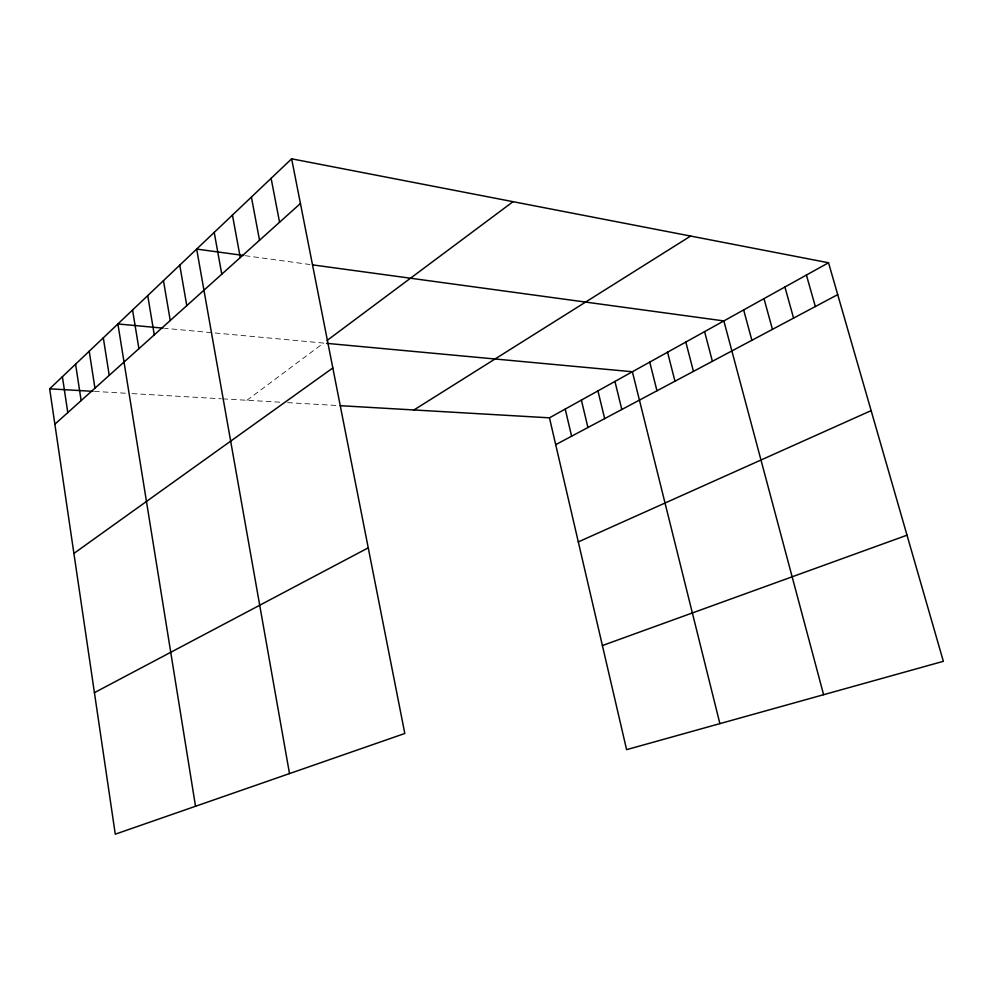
<?xml version="1.0" encoding="UTF-8"?>
<svg xmlns="http://www.w3.org/2000/svg" width="993" height="993" viewBox="0 0 993 993"><rect width="100%" height="100%" fill="white"/><g stroke="black" fill="none" stroke-linecap="round" stroke-linejoin="round"><path stroke-width="0.74" stroke-dasharray="4.96 3.72" d="M246.934 400.278L323.594 343.069L164.478 328.286M94.422 391.416L125.999 393.253M132.069 393.6L221.278 398.789M222.78 398.876L280.2 402.202M287.598 402.637L337.297 405.516M245.06 255.673L309.965 264.523"/><path stroke-width="1.49" d="M291.632 158.818L404.809 733.479L115.275 834.182L49.65 388.822L291.632 158.818L828.534 262.76L943.35 661.313L626.595 749.653L549.464 417.83L340.264 405.69M54.863 424.222L300.432 203.491M327.082 340.462L513.058 201.678M73.904 553.424L332.829 367.969M413.944 409.972L690.619 236.061M549.464 417.83L828.534 262.76M555.695 444.665L837.72 294.623M94.422 692.667L368.254 547.838M578.298 541.917L871.134 410.63M602.391 645.549L907.019 535.19M49.65 388.822L92.92 391.329M162.964 328.137L117.894 323.954L195.522 806.279M326.56 343.342L632.38 371.754L719.888 723.636M243.546 255.474L196.664 249.082L289.509 773.584M312.994 264.932L723.86 320.925L823.607 694.703M806.415 275.061L815.34 306.527M784.904 287.002L793.581 318.108M763.989 298.632L772.442 329.353M743.658 309.928L751.875 340.289M704.596 331.637L712.391 361.303M685.828 342.064L693.437 371.382M667.557 352.217L674.967 381.213M649.745 362.11L656.969 390.783M614.94 381.449L621.817 409.488M597.947 390.894L604.663 418.612M581.389 400.092L587.93 427.524M565.228 409.079L571.608 436.2M271.114 178.318L279.567 222.246M251.403 197.061L259.533 240.244M232.449 215.071L240.281 257.559M214.215 232.399L221.774 274.192M179.758 265.156L186.783 305.645M163.46 280.647L170.25 320.516M147.734 295.591L154.287 334.852M132.553 310.015L138.896 348.692M103.309 337.819L109.23 375.354M89.209 351.224L94.943 388.201M75.58 364.17L81.141 400.613M62.398 376.695L67.785 412.616"/></g></svg>
